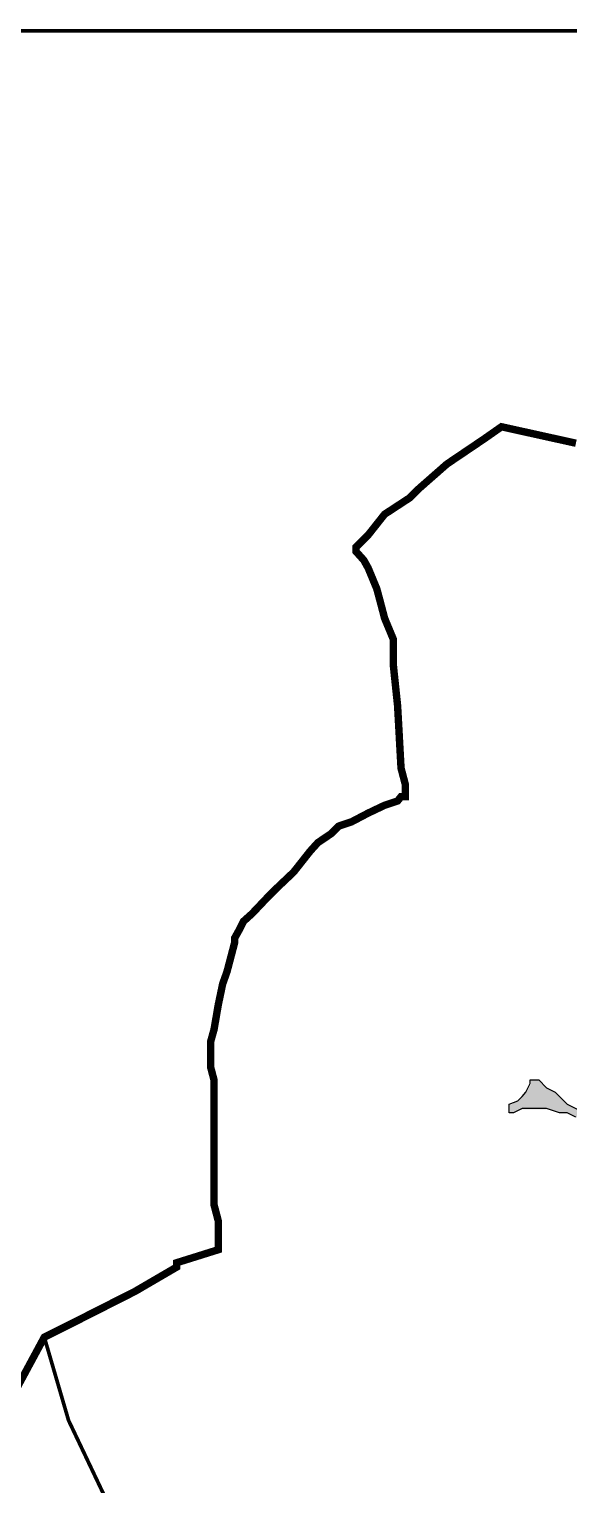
# Model space of a CAD drawing. Header units: millimetres. Extents: x -3588 to 75209, y -3737 to 38254.
# Drawn here: x 3225 to 3401, y 20118.2 to 20592.6 of the extents above; entities that cross this region are included whole.
import ezdxf

# ---------------------------------------------------------------- set-up
doc = ezdxf.new("R2010")
doc.units = ezdxf.units.MM
doc.layers.add('H', color=250, linetype='Continuous')
doc.layers.add('P', color=253, linetype='Continuous')

msp = doc.modelspace()

# ---------------------------------------------------------------- hatches: boundary and pattern name
at = {"layer": 'H', "linetype": 'Continuous'}
msp.add_hatch(color=256, dxfattribs=at).paths.add_polyline_path([(3477.788, 20197.385), (3476.652, 20197.385), (3463.113, 20205.563), (3434.594, 20220.239), (3408.908, 20235.202), (3406.091, 20236.611), (3403.259, 20238.035), (3400.714, 20239.443), (3397.897, 20239.443), (3393.944, 20240.563), (3389.719, 20240.563), (3385.767, 20240.563), (3382.934, 20239.443), (3381.814, 20239.443), (3381.814, 20240.563), (3381.814, 20241.988), (3384.342, 20243.396), (3385.767, 20244.804), (3387.175, 20246.213), (3388.583, 20248.757), (3388.583, 20250.166), (3389.719, 20250.166), (3391.128, 20250.166), (3393.944, 20247.349), (3396.489, 20246.213), (3399.306, 20243.396), (3400.714, 20241.988), (3406.091, 20239.443), (3410.044, 20236.611), (3477.788, 20198.794), (3477.788, 20197.385), (3477.788, 20197.385)])

# ---------------------------------------------------------------- linework, layer by layer
at = {"layer": 'P'}
for points, const_width in [([(-3587.169, 20592), (11613.461, 20592)], 1.2), ([(3220.336, 20148.542), (3229.938, 20166.322), (3237.844, 20170.275), (3259.577, 20181.286), (3273.132, 20189.192), (3273.132, 20190.6), (3286.672, 20194.841), (3286.672, 20198.794), (3286.672, 20204.155), (3285.263, 20209.516), (3285.263, 20215.166), (3285.263, 20220.527), (3285.263, 20225.888), (3285.263, 20231.249), (3285.263, 20238.035), (3285.263, 20240.852), (3285.263, 20247.621), (3285.263, 20250.166), (3284.143, 20254.407), (3284.143, 20256.935), (3284.143, 20262.585), (3285.263, 20266.537), (3286.672, 20274.731), (3288.096, 20281.501), (3289.504, 20285.454), (3292.033, 20295.056), (3292.033, 20296.464), (3293.457, 20299.009), (3294.865, 20301.826), (3297.682, 20304.37), (3303.043, 20310.02), (3305.588, 20312.548), (3311.237, 20317.909), (3316.599, 20324.695), (3319.143, 20327.512), (3323.368, 20330.344), (3325.913, 20332.873), (3330.154, 20334.297), (3335.515, 20337.114), (3340.876, 20339.658), (3345.117, 20341.067), (3346.237, 20342.475), (3347.646, 20342.475), (3347.646, 20343.883), (3347.646, 20346.428), (3346.237, 20351.789), (3345.117, 20372.114), (3343.693, 20385.669), (3343.693, 20391.318), (3343.693, 20393.847), (3340.876, 20400.633), (3339.468, 20405.994), (3338.332, 20410.219), (3335.515, 20417.004), (3334.107, 20419.533), (3331.562, 20422.366), (3331.562, 20423.774), (3335.515, 20427.727), (3340.876, 20434.496), (3349.07, 20439.858), (3351.887, 20442.69), (3361.201, 20450.868), (3373.332, 20459.062), (3378.981, 20463.015), (3403.259, 20457.654)], 2.417), ([(3229.938, 20166.322), (3237.844, 20170.275), (3259.577, 20181.286), (3273.132, 20189.192), (3273.132, 20190.6), (3286.672, 20194.841), (3286.672, 20198.794), (3286.672, 20204.155), (3285.263, 20209.516), (3285.263, 20215.166), (3285.263, 20220.527), (3285.263, 20225.888), (3285.263, 20231.249), (3285.263, 20238.035), (3285.263, 20240.852), (3285.263, 20247.621), (3285.263, 20250.166), (3284.143, 20254.407), (3284.143, 20256.935), (3284.143, 20262.585), (3285.263, 20266.537), (3286.672, 20274.731), (3288.096, 20281.501), (3289.504, 20285.454), (3292.033, 20295.056), (3292.033, 20296.464), (3293.457, 20299.009), (3294.865, 20301.826), (3297.682, 20304.37), (3303.043, 20310.02), (3305.588, 20312.548), (3311.237, 20317.909), (3316.599, 20324.695), (3319.143, 20327.512), (3323.368, 20330.344), (3325.913, 20332.873), (3330.154, 20334.297), (3335.515, 20337.114), (3340.876, 20339.658), (3345.117, 20341.067), (3346.237, 20342.475), (3347.646, 20342.475), (3347.646, 20343.883), (3347.646, 20346.428), (3346.237, 20351.789), (3345.117, 20372.114), (3343.693, 20385.669), (3343.693, 20391.318), (3343.693, 20393.847), (3340.876, 20400.633), (3339.468, 20405.994), (3338.332, 20410.219), (3335.515, 20417.004), (3334.107, 20419.533), (3331.562, 20422.366), (3331.562, 20423.774), (3335.515, 20427.727), (3340.876, 20434.496), (3349.07, 20439.858), (3351.887, 20442.69), (3361.201, 20450.868), (3373.332, 20459.062), (3378.981, 20463.015), (3403.259, 20457.654)], 1.2), ([(3303.043, 19973.814), (3278.494, 20053.688), (3237.844, 20139.228), (3229.938, 20166.322)], 1.2)]:
    msp.add_lwpolyline(points, dxfattribs=dict(at, const_width=const_width))
msp.add_lwpolyline([(3403.259, 20238.035), (3400.442, 20239.443), (3397.897, 20239.443), (3393.656, 20240.852), (3389.719, 20240.852), (3385.767, 20240.852), (3382.934, 20239.443), (3381.526, 20239.443), (3381.526, 20240.852), (3381.526, 20242.26), (3384.342, 20243.396), (3385.767, 20244.804), (3386.887, 20246.213), (3388.295, 20249.045), (3388.295, 20250.166), (3389.719, 20250.166), (3391.128, 20250.166), (3393.656, 20247.621), (3396.489, 20246.213), (3399.306, 20243.396), (3400.442, 20242.26), (3406.091, 20239.443)], dxfattribs=at)

doc.saveas('drawing.dxf')
